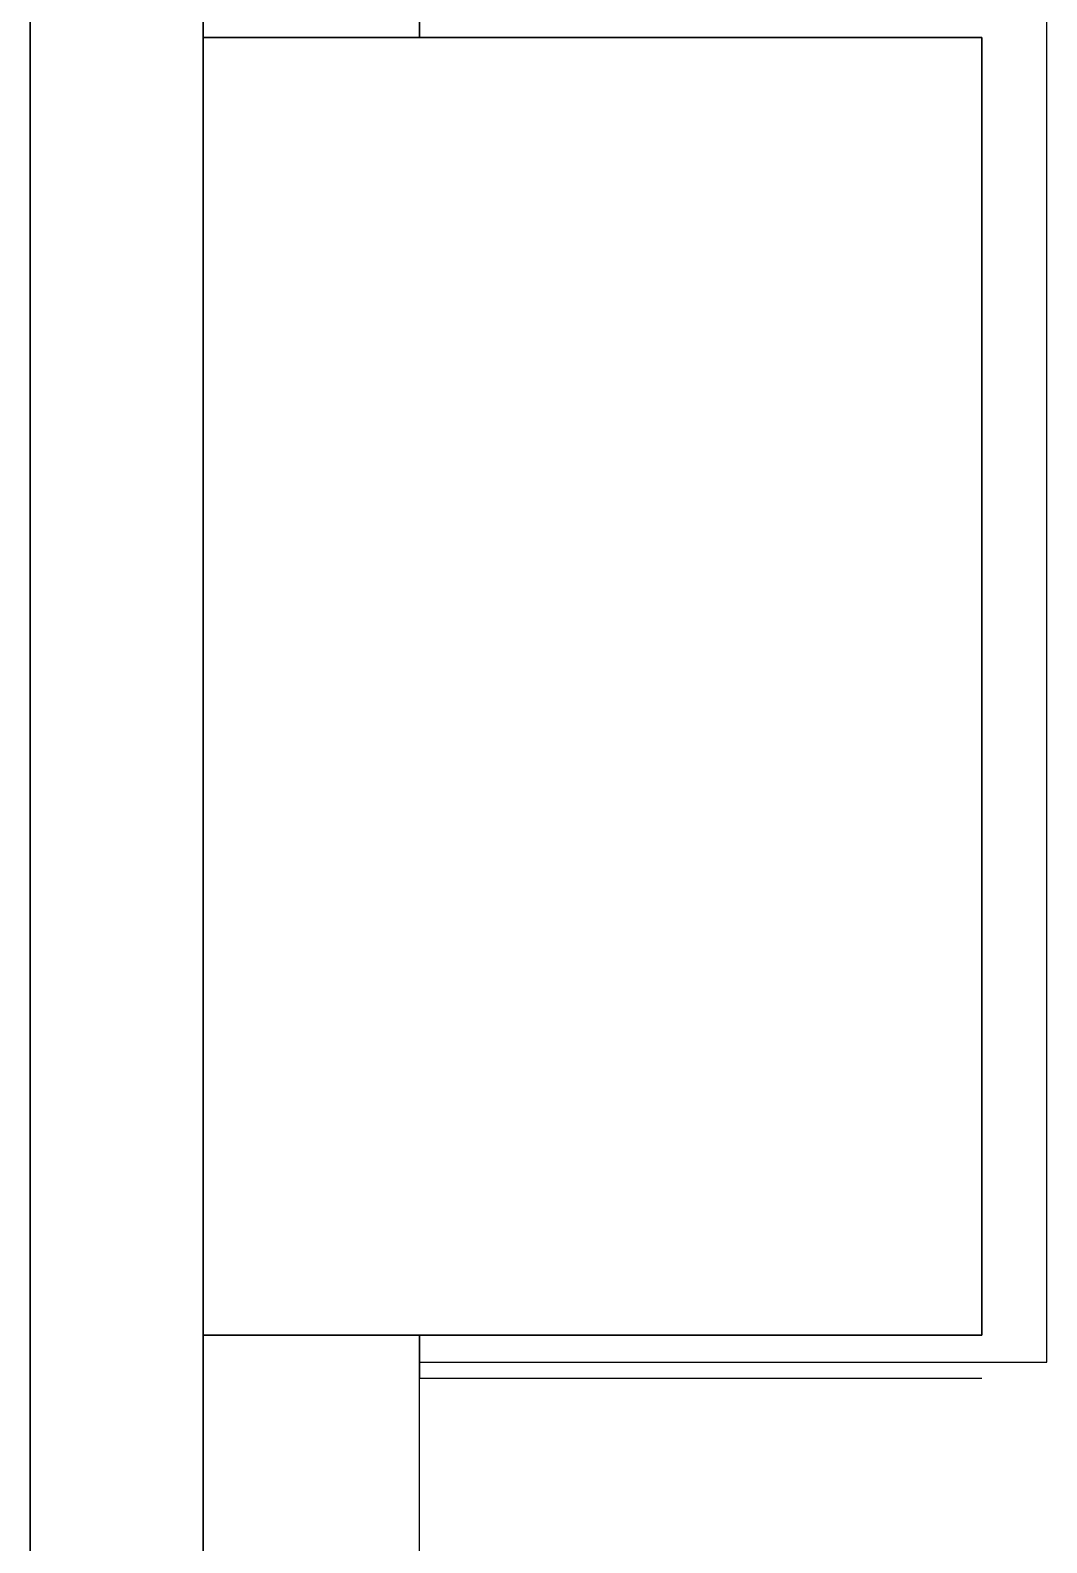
# Model space of a CAD drawing. Extents: x -170 to 1783, y -20 to 1205.
# Drawn here: x 0 to 23.5, y 871.2 to 906.17 of the extents above; entities that cross this region are included whole.
import ezdxf

# ---------------------------------------------------------------- set-up
doc = ezdxf.new("R2010")
doc.units = 0
doc.header["$LTSCALE"] = 96
doc.header["$MEASUREMENT"] = 0
for name, color, linetype in [('A-E-COLM_A', 7, 'Continuous'), ('A-WALL-EXIST_A', 7, 'Continuous'), ('A-WALL-EXT_A', 7, 'Continuous'), ('I-E-WALL_A', 7, 'Continuous'), ('X-BASE-04-EXISTING', 7, 'Continuous'), ('X-BASE-04-EXISTING_A', 7, 'Continuous')]:
    doc.layers.add(name, color=color, linetype=linetype)

# ---------------------------------------------------------------- blocks, each defined once
blk = doc.blocks.new('_BL_0000')
at = {"layer": 'X-BASE-04-EXISTING', "color": 92, "linetype": 'Continuous'}
for p, q in [((15, 18), (-15, 18)), ((-15, 18), (-15, 0)), ((15, 0), (15, 18)), ((-15, 0), (15, 0)), ((-15, 0), (-15, 0))]:
    blk.add_line(p, q, dxfattribs=at)

msp = doc.modelspace()

# ---------------------------------------------------------------- linework, layer by layer
at = {"layer": 'A-E-COLM_A', "color": 7, "linetype": 'Continuous'}
for p, q in [((23.5, 875.375), (23.5, 906.625)), ((9, 906), (22, 906)), ((22, 906), (22, 876)), ((22, 876), (9, 876)), ((9, 875.375), (23.5, 875.375))]:
    msp.add_line(p, q, dxfattribs=at)
at = {"layer": 'A-WALL-EXIST_A', "color": 2, "linetype": 'Continuous'}
for p, q in [((9, 906.75), (9, 906)), ((23.5, 879), (23.5, 906.75)), ((9, 906), (22, 906)), ((22, 906), (22, 876)), ((22, 876), (9, 876)), ((9, 876), (9, 875)), ((9, 875), (22, 875))]:
    msp.add_line(p, q, dxfattribs=at)
at = {"layer": 'A-WALL-EXT_A', "color": 2, "linetype": 'Continuous'}
for p, q in [((0, 917.875), (0, 865.875)), ((4, 865.875), (4, 917.875)), ((4, 917.875), (4, 906)), ((9, 906), (9, 917.875)), ((4, 906), (9, 906)), ((9, 876), (4, 876)), ((4, 876), (4, 865.875)), ((9, 865.875), (9, 876))]:
    msp.add_line(p, q, dxfattribs=at)
at = {"layer": 'I-E-WALL_A', "color": 132, "linetype": 'Continuous'}
for p, q in [((9, 906.75), (9, 906)), ((23.5, 879), (23.5, 906.75)), ((9, 906), (22, 906)), ((22, 906), (22, 876)), ((22, 876), (9, 876)), ((9, 876), (9, 875)), ((9, 875), (22, 875))]:
    msp.add_line(p, q, dxfattribs=at)
at = {"layer": 'X-BASE-04-EXISTING_A', "color": 7, "linetype": 'Continuous'}
msp.add_line((0, 684), (0, 1200), dxfattribs=at)
at = {"layer": 'X-BASE-04-EXISTING_A', "color": 92, "linetype": 'Continuous'}
msp.add_line((0, 891), (0, 684), dxfattribs=at)

# ---------------------------------------------------------------- block references
at = {"layer": 'X-BASE-04-EXISTING_A', "color": 92, "linetype": 'Continuous', "rotation": 270}
msp.add_blockref('_BL_0000', (4, 891), dxfattribs=at)

doc.saveas('drawing.dxf')
